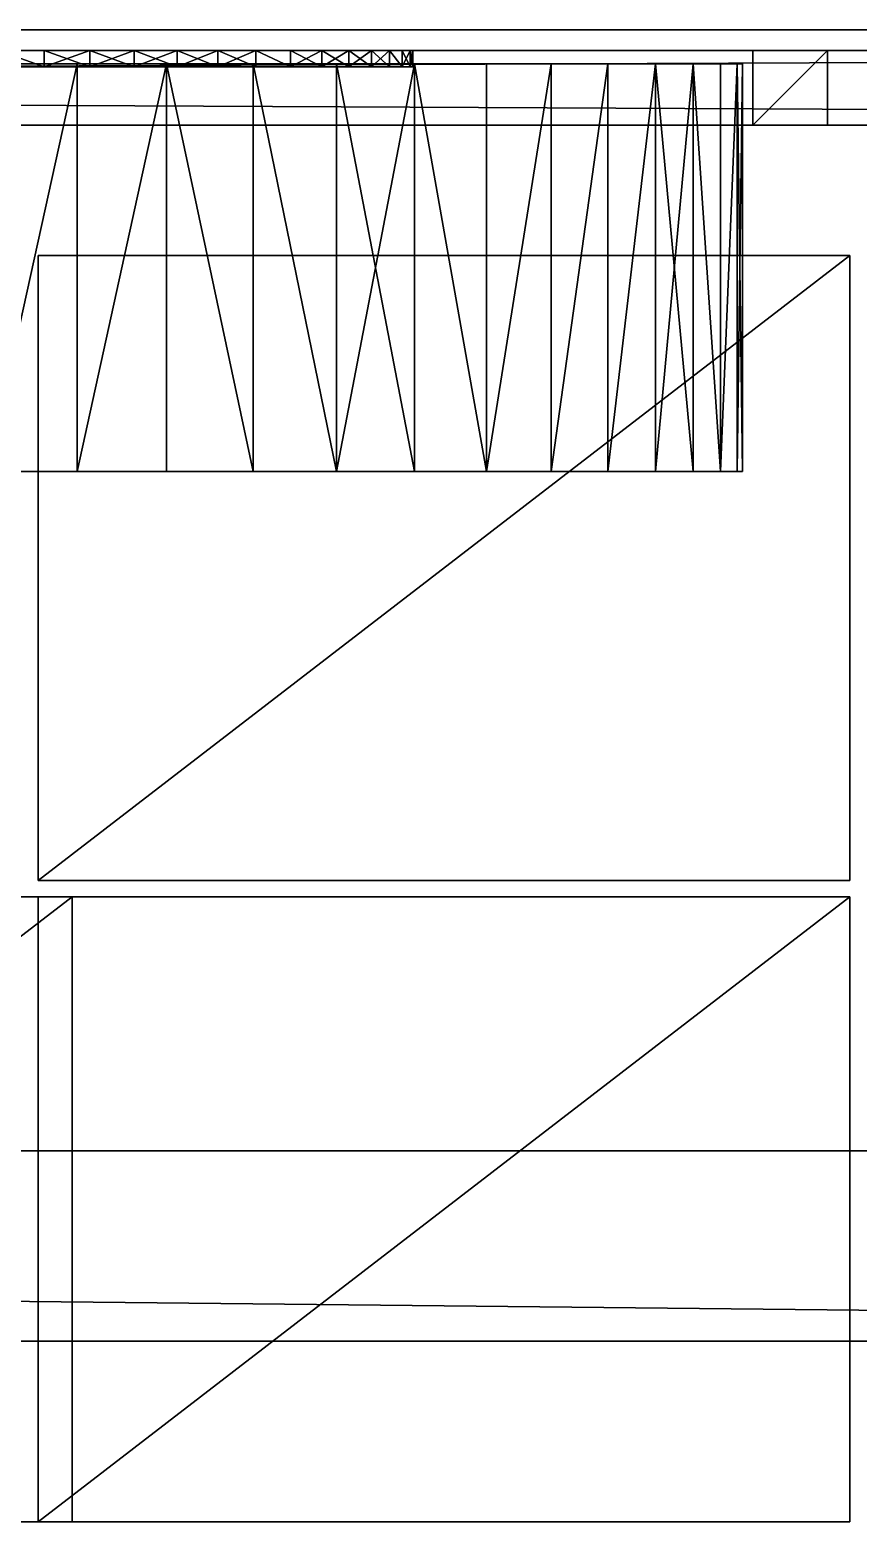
# Model space of a CAD drawing. Header units: millimetres. Extents: x -3100 to 14040, y -1280 to 1295.
# Drawn here: x 11115 to 11725, y 191 to 1295 of the extents above; entities that cross this region are included whole.
import ezdxf

# ---------------------------------------------------------------- set-up
doc = ezdxf.new("R2010")
doc.units = ezdxf.units.MM

msp = doc.modelspace()

# ---------------------------------------------------------------- linework, layer by layer
at = {"layer": 'CAD_75LAB'}
for points in [[(14040, 1295, 1250), (-40, 1295, 1250), (-40, 1295, 1320)], [(14040, 1295, 1320), (14040, 1295, 1250), (-40, 1295, 1320)], [(14040, 1225, 1250), (-40, 1225, 1250), (-40, 1295, 1250)], [(14040, 1295, 1250), (14040, 1225, 1250), (-40, 1295, 1250)], [(14040, 1225, 1320), (-40, 1295, 1320), (-40, 1225, 1320)], [(14040, 1295, 1320), (-40, 1295, 1320), (14040, 1225, 1320)], [(14040, 1280, 1160), (-40, 1280, 1160), (-40, 1280, 1250)], [(14040, 1280, 1250), (14040, 1280, 1160), (-40, 1280, 1250)], [(14040, -1280, 1160), (-40, -1280, 1160), (-40, 1280, 1160)], [(14040, 1280, 1160), (14040, -1280, 1160), (-40, 1280, 1160)], [(14040, -1280, 1250), (-40, 1280, 1250), (-40, -1280, 1250)], [(14040, 1280, 1250), (-40, 1280, 1250), (14040, -1280, 1250)], [(14040, 1280, 3995), (14040, 1280, 3940), (-40, 1280, 3940)], [(14040, 1280, 3995), (-40, 1280, 3940), (-40, 1280, 3995)], [(14040, 1280, 3940), (-40, 1225, 3940), (-40, 1280, 3940)], [(14040, 1280, 3940), (14040, 1225, 3940), (-40, 1225, 3940)], [(14040, 1280, 3995), (-40, 1280, 3995), (-40, 1225, 3995)], [(14040, 1280, 3995), (-40, 1225, 3995), (14040, 1225, 3995)], [(11149.83, 1270, 1077.7), (10569.19, 1270, 639.22), (10774.58, 1270, 970.93)], [(11149.83, 1270, 1077.7), (10724.09, 1270, 152.33), (10569.19, 1270, 639.22)], [(11149.83, 1270, 2.3), (10889.52, 1270, 42.71), (10724.09, 1270, 152.33)], [(11635.91, 1270, 606.36), (10724.09, 1270, 152.33), (11149.83, 1270, 1077.7)], [(11635.91, 1270, 606.36), (11149.83, 1270, 2.3), (10724.09, 1270, 152.33)], [(11149.83, 1270, 1077.7), (10774.58, 1270, 970.93), (10830, 1270, 1007.65)], [(11149.83, 1270, 1077.7), (10830, 1270, 1007.65), (10952.22, 1270, 1059.39)], [(11149.83, 1270, 2.3), (10952.22, 1270, 20.61), (10889.52, 1270, 42.71)], [(11149.83, 1270, 2.3), (11017.17, 1270, 6.39), (10952.22, 1270, 20.61)], [(11149.83, 1270, 1077.7), (10952.22, 1270, 1059.39), (11083.37, 1270, 1079.74)], [(11158.98, 1280, 248.92), (11091.52, 1280, 243.12), (10992.25, 1280, 263.24)], [(11223.38, 1280, 269.84), (11158.98, 1280, 248.92), (10992.25, 1280, 263.24)], [(11281.36, 1280, 304.81), (11223.38, 1280, 269.84), (10992.25, 1280, 263.24)], [(11223.38, 1280, 810.16), (10992.25, 1280, 263.24), (11024.5, 1280, 827.24)], [(11223.38, 1280, 810.16), (11281.36, 1280, 304.81), (10992.25, 1280, 263.24)], [(11149.83, 1270, 2.3), (11083.37, 1270, 0.26), (11017.17, 1270, 6.39)], [(11125.42, 1280, 835.91), (11024.5, 1280, 827.24), (11057.73, 1280, 833.98)], [(11158.98, 1280, 831.08), (11024.5, 1280, 827.24), (11125.42, 1280, 835.91)], [(11223.38, 1280, 810.16), (11024.5, 1280, 827.24), (11158.98, 1280, 831.08)], [(11125.42, 1280, 835.91), (11057.73, 1280, 833.98), (11091.52, 1280, 836.88)], [(11083.37, 970, 1079.74), (11149.83, 970, 1077.7), (11149.83, 1270, 1077.7)], [(11083.37, 970, 1079.74), (11149.83, 1270, 1077.7), (11083.37, 1270, 1079.74)], [(11083.37, 970, 0.26), (11083.37, 1270, 0.26), (11149.83, 1270, 2.3)], [(11149.83, 970, 2.3), (11083.37, 970, 0.26), (11149.83, 1270, 2.3)], [(11125.42, 1268, 835.91), (11125.42, 1280, 835.91), (11091.52, 1280, 836.88)], [(11091.52, 1268, 836.88), (11125.42, 1268, 835.91), (11091.52, 1280, 836.88)], [(11125.42, 1268, 244.09), (11091.52, 1268, 243.12), (11091.52, 1280, 243.12)], [(11125.42, 1268, 244.09), (11091.52, 1280, 243.12), (11125.42, 1280, 244.09)], [(11158.98, 1280, 248.92), (11125.42, 1280, 244.09), (11091.52, 1280, 243.12)], [(11125.42, 1268, 835.91), (11158.98, 1280, 831.08), (11125.42, 1280, 835.91)], [(11125.42, 1268, 835.91), (11158.98, 1268, 831.08), (11158.98, 1280, 831.08)], [(11158.98, 1268, 248.92), (11125.42, 1268, 244.09), (11125.42, 1280, 244.09)], [(11158.98, 1268, 248.92), (11125.42, 1280, 244.09), (11158.98, 1280, 248.92)], [(11149.83, 970, 1077.7), (11215.52, 970, 1067.5), (11215.52, 1270, 1067.5)], [(11149.83, 970, 1077.7), (11215.52, 1270, 1067.5), (11149.83, 1270, 1077.7)], [(11149.83, 970, 2.3), (11149.83, 1270, 2.3), (11215.52, 1270, 12.5)], [(11215.52, 970, 12.5), (11149.83, 970, 2.3), (11215.52, 1270, 12.5)], [(11398.28, 1270, 89.85), (11215.52, 1270, 12.5), (11149.83, 1270, 2.3)], [(11635.91, 1270, 606.36), (11398.28, 1270, 89.85), (11149.83, 1270, 2.3)], [(11340.7, 1270, 1023.39), (11149.83, 1270, 1077.7), (11215.52, 1270, 1067.5)], [(11398.28, 1270, 990.15), (11149.83, 1270, 1077.7), (11340.7, 1270, 1023.39)], [(11499.06, 1270, 903.8), (11149.83, 1270, 1077.7), (11398.28, 1270, 990.15)], [(11499.06, 1270, 903.8), (11635.91, 1270, 606.36), (11149.83, 1270, 1077.7)], [(11158.98, 1268, 831.08), (11191.78, 1268, 822.46), (11191.78, 1280, 822.46)], [(11158.98, 1268, 831.08), (11191.78, 1280, 822.46), (11158.98, 1280, 831.08)], [(11191.78, 1268, 257.54), (11158.98, 1268, 248.92), (11158.98, 1280, 248.92)], [(11191.78, 1268, 257.54), (11158.98, 1280, 248.92), (11191.78, 1280, 257.54)], [(11223.38, 1280, 269.84), (11191.78, 1280, 257.54), (11158.98, 1280, 248.92)], [(11223.38, 1280, 810.16), (11158.98, 1280, 831.08), (11191.78, 1280, 822.46)], [(11191.78, 1268, 822.46), (11223.38, 1268, 810.16), (11223.38, 1280, 810.16)], [(11191.78, 1268, 822.46), (11223.38, 1280, 810.16), (11191.78, 1280, 822.46)], [(11223.38, 1268, 269.84), (11191.78, 1280, 257.54), (11223.38, 1280, 269.84)], [(11223.38, 1268, 269.84), (11191.78, 1268, 257.54), (11191.78, 1280, 257.54)], [(11279.47, 970, 1049.3), (11279.47, 1270, 1049.3), (11215.52, 1270, 1067.5)], [(11215.52, 970, 1067.5), (11279.47, 970, 1049.3), (11215.52, 1270, 1067.5)], [(11279.47, 970, 30.7), (11215.52, 970, 12.5), (11215.52, 1270, 12.5)], [(11279.47, 970, 30.7), (11215.52, 1270, 12.5), (11279.47, 1270, 30.7)], [(11398.28, 1270, 89.85), (11279.47, 1270, 30.7), (11215.52, 1270, 12.5)], [(11340.7, 1270, 1023.39), (11215.52, 1270, 1067.5), (11279.47, 1270, 1049.3)], [(11223.38, 1268, 810.16), (11253.37, 1268, 794.34), (11253.37, 1280, 794.34)], [(11223.38, 1268, 810.16), (11253.37, 1280, 794.34), (11223.38, 1280, 810.16)], [(11253.37, 1268, 285.66), (11223.38, 1280, 269.84), (11253.37, 1280, 285.66)], [(11253.37, 1268, 285.66), (11223.38, 1268, 269.84), (11223.38, 1280, 269.84)], [(11281.36, 1280, 304.81), (11253.37, 1280, 285.66), (11223.38, 1280, 269.84)], [(11223.38, 1280, 810.16), (11389.28, 1280, 607.27), (11281.36, 1280, 304.81)], [(11253.37, 1280, 794.34), (11389.28, 1280, 607.27), (11223.38, 1280, 810.16)], [(11253.37, 1268, 794.34), (11281.36, 1268, 775.19), (11281.36, 1280, 775.19)], [(11253.37, 1268, 794.34), (11281.36, 1280, 775.19), (11253.37, 1280, 794.34)], [(11281.36, 1268, 304.81), (11253.37, 1268, 285.66), (11253.37, 1280, 285.66)], [(11281.36, 1268, 304.81), (11253.37, 1280, 285.66), (11281.36, 1280, 304.81)], [(11349.85, 1280, 700.57), (11389.28, 1280, 607.27), (11253.37, 1280, 794.34)], [(11306.99, 1280, 752.99), (11253.37, 1280, 794.34), (11281.36, 1280, 775.19)], [(11306.99, 1280, 752.99), (11349.85, 1280, 700.57), (11253.37, 1280, 794.34)], [(11340.7, 970, 1023.39), (11340.7, 1270, 1023.39), (11279.47, 1270, 1049.3)], [(11279.47, 970, 1049.3), (11340.7, 970, 1023.39), (11279.47, 1270, 1049.3)], [(11340.7, 970, 56.61), (11279.47, 970, 30.7), (11279.47, 1270, 30.7)], [(11340.7, 970, 56.61), (11279.47, 1270, 30.7), (11340.7, 1270, 56.61)], [(11398.28, 1270, 89.85), (11340.7, 1270, 56.61), (11279.47, 1270, 30.7)], [(11306.99, 1268, 752.99), (11306.99, 1280, 752.99), (11281.36, 1280, 775.19)], [(11281.36, 1268, 775.19), (11306.99, 1268, 752.99), (11281.36, 1280, 775.19)], [(11306.99, 1268, 327.01), (11281.36, 1268, 304.81), (11281.36, 1280, 304.81)], [(11306.99, 1268, 327.01), (11281.36, 1280, 304.81), (11306.99, 1280, 327.01)], [(11389.28, 1280, 472.73), (11306.99, 1280, 327.01), (11281.36, 1280, 304.81)], [(11389.28, 1280, 607.27), (11389.28, 1280, 472.73), (11281.36, 1280, 304.81)], [(11329.92, 1268, 728), (11329.92, 1280, 728), (11306.99, 1280, 752.99)], [(11306.99, 1268, 752.99), (11329.92, 1268, 728), (11306.99, 1280, 752.99)], [(11306.99, 1268, 327.01), (11306.99, 1280, 327.01), (11329.92, 1280, 352)], [(11329.92, 1268, 352), (11306.99, 1268, 327.01), (11329.92, 1280, 352)], [(11349.85, 1280, 379.43), (11329.92, 1280, 352), (11306.99, 1280, 327.01)], [(11366.53, 1280, 408.96), (11349.85, 1280, 379.43), (11306.99, 1280, 327.01)], [(11379.73, 1280, 440.19), (11366.53, 1280, 408.96), (11306.99, 1280, 327.01)], [(11389.28, 1280, 472.73), (11379.73, 1280, 440.19), (11306.99, 1280, 327.01)], [(11306.99, 1280, 752.99), (11329.92, 1280, 728), (11349.85, 1280, 700.57)], [(11329.92, 1268, 728), (11349.85, 1268, 700.57), (11349.85, 1280, 700.57)], [(11329.92, 1268, 728), (11349.85, 1280, 700.57), (11329.92, 1280, 728)], [(11349.85, 1268, 379.43), (11329.92, 1280, 352), (11349.85, 1280, 379.43)], [(11349.85, 1268, 379.43), (11329.92, 1268, 352), (11329.92, 1280, 352)], [(11340.7, 970, 1023.39), (11398.28, 970, 990.15), (11398.28, 1270, 990.15)], [(11340.7, 970, 1023.39), (11398.28, 1270, 990.15), (11340.7, 1270, 1023.39)], [(11398.28, 970, 89.85), (11340.7, 970, 56.61), (11340.7, 1270, 56.61)], [(11398.28, 970, 89.85), (11340.7, 1270, 56.61), (11398.28, 1270, 89.85)], [(11349.85, 1268, 700.57), (11366.53, 1268, 671.04), (11366.53, 1280, 671.04)], [(11349.85, 1268, 700.57), (11366.53, 1280, 671.04), (11349.85, 1280, 700.57)], [(11366.53, 1268, 408.96), (11349.85, 1280, 379.43), (11366.53, 1280, 408.96)], [(11366.53, 1268, 408.96), (11349.85, 1268, 379.43), (11349.85, 1280, 379.43)], [(11349.85, 1280, 700.57), (11366.53, 1280, 671.04), (11389.28, 1280, 607.27)], [(11379.73, 1268, 639.81), (11379.73, 1280, 639.81), (11366.53, 1280, 671.04)], [(11366.53, 1268, 671.04), (11379.73, 1268, 639.81), (11366.53, 1280, 671.04)], [(11366.53, 1268, 408.96), (11366.53, 1280, 408.96), (11379.73, 1280, 440.19)], [(11379.73, 1268, 440.19), (11366.53, 1268, 408.96), (11379.73, 1280, 440.19)], [(11366.53, 1280, 671.04), (11379.73, 1280, 639.81), (11389.28, 1280, 607.27)], [(11389.28, 1268, 607.27), (11389.28, 1280, 607.27), (11379.73, 1280, 639.81)], [(11379.73, 1268, 639.81), (11389.28, 1268, 607.27), (11379.73, 1280, 639.81)], [(11389.28, 1268, 472.73), (11379.73, 1280, 440.19), (11389.28, 1280, 472.73)], [(11389.28, 1268, 472.73), (11379.73, 1268, 440.19), (11379.73, 1280, 440.19)], [(11389.28, 1268, 607.27), (11395.06, 1268, 573.86), (11395.06, 1280, 573.86)], [(11389.28, 1268, 607.27), (11395.06, 1280, 573.86), (11389.28, 1280, 607.27)], [(11395.06, 1268, 506.14), (11389.28, 1280, 472.73), (11395.06, 1280, 506.14)], [(11395.06, 1268, 506.14), (11389.28, 1268, 472.73), (11389.28, 1280, 472.73)], [(11397, 1280, 540), (11395.06, 1280, 506.14), (11389.28, 1280, 472.73)], [(11395.06, 1280, 573.86), (11397, 1280, 540), (11389.28, 1280, 472.73)], [(11389.28, 1280, 607.27), (11395.06, 1280, 573.86), (11389.28, 1280, 472.73)], [(11395.06, 1268, 573.86), (11397, 1268, 540), (11397, 1280, 540)], [(11395.06, 1268, 573.86), (11397, 1280, 540), (11395.06, 1280, 573.86)], [(11397, 1268, 540), (11395.06, 1280, 506.14), (11397, 1280, 540)], [(11397, 1268, 540), (11395.06, 1268, 506.14), (11395.06, 1280, 506.14)], [(11451.33, 970, 950.08), (11451.33, 1270, 950.08), (11398.28, 1270, 990.15)], [(11398.28, 970, 990.15), (11451.33, 970, 950.08), (11398.28, 1270, 990.15)], [(11451.33, 970, 129.92), (11398.28, 970, 89.85), (11398.28, 1270, 89.85)], [(11451.33, 970, 129.92), (11398.28, 1270, 89.85), (11451.33, 1270, 129.92)], [(11635.91, 1270, 606.36), (11451.33, 1270, 129.92), (11398.28, 1270, 89.85)], [(11499.06, 1270, 903.8), (11398.28, 1270, 990.15), (11451.33, 1270, 950.08)], [(11451.33, 970, 950.08), (11499.06, 970, 903.8), (11499.06, 1270, 903.8)], [(11451.33, 970, 950.08), (11499.06, 1270, 903.8), (11451.33, 1270, 950.08)], [(11451.33, 970, 129.92), (11451.33, 1270, 129.92), (11499.06, 1270, 176.2)], [(11499.06, 970, 176.2), (11451.33, 970, 129.92), (11499.06, 1270, 176.2)], [(11540.75, 1270, 228), (11499.06, 1270, 176.2), (11451.33, 1270, 129.92)], [(11635.91, 1270, 606.36), (11540.75, 1270, 228), (11451.33, 1270, 129.92)], [(11499.06, 970, 903.8), (11540.75, 970, 852), (11540.75, 1270, 852)], [(11499.06, 970, 903.8), (11540.75, 1270, 852), (11499.06, 1270, 903.8)], [(11499.06, 970, 176.2), (11499.06, 1270, 176.2), (11540.75, 1270, 228)], [(11540.75, 970, 228), (11499.06, 970, 176.2), (11540.75, 1270, 228)], [(11499.06, 1270, 903.8), (11603.54, 1270, 735.07), (11635.91, 1270, 606.36)], [(11499.06, 1270, 903.8), (11540.75, 1270, 852), (11603.54, 1270, 735.07)], [(11540.75, 970, 852), (11575.75, 970, 795.47), (11575.75, 1270, 795.47)], [(11540.75, 970, 852), (11575.75, 1270, 795.47), (11540.75, 1270, 852)], [(11540.75, 970, 228), (11540.75, 1270, 228), (11575.75, 1270, 284.53)], [(11575.75, 970, 284.53), (11540.75, 970, 228), (11575.75, 1270, 284.53)], [(11635.91, 1270, 606.36), (11575.75, 1270, 284.53), (11540.75, 1270, 228)], [(11540.75, 1270, 852), (11575.75, 1270, 795.47), (11603.54, 1270, 735.07)], [(11575.75, 970, 795.47), (11603.54, 970, 735.07), (11603.54, 1270, 735.07)], [(11575.75, 970, 795.47), (11603.54, 1270, 735.07), (11575.75, 1270, 795.47)], [(11603.54, 970, 344.93), (11575.75, 970, 284.53), (11575.75, 1270, 284.53)], [(11603.54, 970, 344.93), (11575.75, 1270, 284.53), (11603.54, 1270, 344.93)], [(11623.69, 1270, 408.29), (11603.54, 1270, 344.93), (11575.75, 1270, 284.53)], [(11640, 1270, 540), (11623.69, 1270, 408.29), (11575.75, 1270, 284.53)], [(11635.91, 1270, 606.36), (11640, 1270, 540), (11575.75, 1270, 284.53)], [(11623.69, 970, 671.71), (11623.69, 1270, 671.71), (11603.54, 1270, 735.07)], [(11603.54, 970, 735.07), (11623.69, 970, 671.71), (11603.54, 1270, 735.07)], [(11623.69, 970, 408.29), (11603.54, 1270, 344.93), (11623.69, 1270, 408.29)], [(11623.69, 970, 408.29), (11603.54, 970, 344.93), (11603.54, 1270, 344.93)], [(11603.54, 1270, 735.07), (11623.69, 1270, 671.71), (11635.91, 1270, 606.36)], [(11623.69, 970, 671.71), (11635.91, 970, 606.36), (11635.91, 1270, 606.36)], [(11623.69, 970, 671.71), (11635.91, 1270, 606.36), (11623.69, 1270, 671.71)], [(11623.69, 970, 408.29), (11623.69, 1270, 408.29), (11635.91, 1270, 473.64)], [(11635.91, 970, 473.64), (11623.69, 970, 408.29), (11635.91, 1270, 473.64)], [(11640, 1270, 540), (11635.91, 1270, 473.64), (11623.69, 1270, 408.29)], [(11640, 970, 540), (11640, 1270, 540), (11635.91, 1270, 606.36)], [(11635.91, 970, 606.36), (11640, 970, 540), (11635.91, 1270, 606.36)], [(11635.91, 970, 473.64), (11635.91, 1270, 473.64), (11640, 1270, 540)], [(11640, 970, 540), (11635.91, 970, 473.64), (11640, 1270, 540)], [(11647.5, 1280, 3940), (11647.5, 1280, 1250), (11647.5, 1225, 1250)], [(11647.5, 1225, 3940), (11647.5, 1280, 3940), (11647.5, 1225, 1250)], [(11647.5, 1280, 3940), (11702.5, 1280, 1250), (11647.5, 1280, 1250)], [(11702.5, 1280, 3940), (11702.5, 1280, 1250), (11647.5, 1280, 3940)], [(11702.5, 1280, 1250), (11647.5, 1225, 1250), (11647.5, 1280, 1250)], [(11702.5, 1280, 1250), (11702.5, 1225, 1250), (11647.5, 1225, 1250)], [(11702.5, 1280, 3940), (11647.5, 1280, 3940), (11647.5, 1225, 3940)], [(11702.5, 1280, 3940), (11647.5, 1225, 3940), (11702.5, 1225, 3940)], [(11702.5, 1280, 3940), (11702.5, 1225, 1250), (11702.5, 1280, 1250)], [(11702.5, 1225, 3940), (11702.5, 1225, 1250), (11702.5, 1280, 3940)], [(11158.98, 1268, 248.92), (10992.25, 1268, 263.24), (11091.52, 1268, 243.12)], [(11223.38, 1268, 269.84), (10992.25, 1268, 263.24), (11158.98, 1268, 248.92)], [(11281.36, 1268, 304.81), (10992.25, 1268, 263.24), (11223.38, 1268, 269.84)], [(11223.38, 1268, 810.16), (11024.5, 1268, 827.24), (10992.25, 1268, 263.24)], [(11223.38, 1268, 810.16), (10992.25, 1268, 263.24), (11281.36, 1268, 304.81)], [(11125.42, 1268, 835.91), (11057.73, 1268, 833.98), (11024.5, 1268, 827.24)], [(11158.98, 1268, 831.08), (11125.42, 1268, 835.91), (11024.5, 1268, 827.24)], [(11223.38, 1268, 810.16), (11158.98, 1268, 831.08), (11024.5, 1268, 827.24)], [(11125.42, 1268, 835.91), (11091.52, 1268, 836.88), (11057.73, 1268, 833.98)], [(11158.98, 1268, 248.92), (11091.52, 1268, 243.12), (11125.42, 1268, 244.09)], [(11223.38, 1268, 269.84), (11158.98, 1268, 248.92), (11191.78, 1268, 257.54)], [(11223.38, 1268, 810.16), (11191.78, 1268, 822.46), (11158.98, 1268, 831.08)], [(11281.36, 1268, 304.81), (11223.38, 1268, 269.84), (11253.37, 1268, 285.66)], [(11223.38, 1268, 810.16), (11281.36, 1268, 304.81), (11389.28, 1268, 607.27)], [(11253.37, 1268, 794.34), (11223.38, 1268, 810.16), (11389.28, 1268, 607.27)], [(11349.85, 1268, 700.57), (11253.37, 1268, 794.34), (11389.28, 1268, 607.27)], [(11306.99, 1268, 752.99), (11281.36, 1268, 775.19), (11253.37, 1268, 794.34)], [(11306.99, 1268, 752.99), (11253.37, 1268, 794.34), (11349.85, 1268, 700.57)], [(11389.28, 1268, 472.73), (11281.36, 1268, 304.81), (11306.99, 1268, 327.01)], [(11389.28, 1268, 607.27), (11281.36, 1268, 304.81), (11389.28, 1268, 472.73)], [(11349.85, 1268, 379.43), (11306.99, 1268, 327.01), (11329.92, 1268, 352)], [(11366.53, 1268, 408.96), (11306.99, 1268, 327.01), (11349.85, 1268, 379.43)], [(11379.73, 1268, 440.19), (11306.99, 1268, 327.01), (11366.53, 1268, 408.96)], [(11389.28, 1268, 472.73), (11306.99, 1268, 327.01), (11379.73, 1268, 440.19)], [(11306.99, 1268, 752.99), (11349.85, 1268, 700.57), (11329.92, 1268, 728)], [(11349.85, 1268, 700.57), (11389.28, 1268, 607.27), (11366.53, 1268, 671.04)], [(11366.53, 1268, 671.04), (11389.28, 1268, 607.27), (11379.73, 1268, 639.81)], [(11397, 1268, 540), (11389.28, 1268, 472.73), (11395.06, 1268, 506.14)], [(11395.06, 1268, 573.86), (11389.28, 1268, 472.73), (11397, 1268, 540)], [(11389.28, 1268, 607.27), (11389.28, 1268, 472.73), (11395.06, 1268, 573.86)], [(14040, 1225, 3995), (-40, 1225, 3940), (14040, 1225, 3940)], [(14040, 1225, 3995), (-40, 1225, 3995), (-40, 1225, 3940)], [(14040, 1225, 1250), (-40, 1225, 1320), (-40, 1225, 1250)], [(14040, 1225, 1320), (-40, 1225, 1320), (14040, 1225, 1250)], [(11647.5, 1225, 3940), (11647.5, 1225, 1250), (11702.5, 1225, 1250)], [(11702.5, 1225, 3940), (11647.5, 1225, 3940), (11702.5, 1225, 1250)], [(11121, 669, 1253), (11121, 1129, 1391), (11121, 1129, 1253)], [(11121, 669, 1391), (11121, 1129, 1391), (11121, 669, 1253)], [(11719, 1129, 1391), (11719, 1129, 1253), (11121, 1129, 1253)], [(11719, 1129, 1391), (11121, 1129, 1253), (11121, 1129, 1391)], [(11719, 1129, 1253), (11121, 669, 1253), (11121, 1129, 1253)], [(11719, 1129, 1253), (11719, 669, 1253), (11121, 669, 1253)], [(11719, 1129, 1391), (11121, 1129, 1391), (11121, 669, 1391)], [(11719, 1129, 1391), (11121, 669, 1391), (11719, 669, 1391)], [(11121, 669, 1397), (11121, 1129, 1535), (11121, 1129, 1397)], [(11121, 669, 1535), (11121, 1129, 1535), (11121, 669, 1397)], [(11719, 1129, 1535), (11719, 1129, 1397), (11121, 1129, 1397)], [(11719, 1129, 1535), (11121, 1129, 1397), (11121, 1129, 1535)], [(11719, 1129, 1397), (11121, 669, 1397), (11121, 1129, 1397)], [(11719, 1129, 1397), (11719, 669, 1397), (11121, 669, 1397)], [(11719, 1129, 1535), (11121, 1129, 1535), (11121, 669, 1535)], [(11719, 1129, 1535), (11121, 669, 1535), (11719, 669, 1535)], [(11121, 669, 1541), (11121, 1129, 1679), (11121, 1129, 1541)], [(11121, 669, 1679), (11121, 1129, 1679), (11121, 669, 1541)], [(11719, 1129, 1679), (11719, 1129, 1541), (11121, 1129, 1541)], [(11719, 1129, 1679), (11121, 1129, 1541), (11121, 1129, 1679)], [(11719, 1129, 1541), (11121, 669, 1541), (11121, 1129, 1541)], [(11719, 1129, 1541), (11719, 669, 1541), (11121, 669, 1541)], [(11719, 1129, 1679), (11121, 1129, 1679), (11121, 669, 1679)], [(11719, 1129, 1679), (11121, 669, 1679), (11719, 669, 1679)], [(11121, 669, 1685), (11121, 1129, 1823), (11121, 1129, 1685)], [(11121, 669, 1823), (11121, 1129, 1823), (11121, 669, 1685)], [(11719, 1129, 1823), (11719, 1129, 1685), (11121, 1129, 1685)], [(11719, 1129, 1823), (11121, 1129, 1685), (11121, 1129, 1823)], [(11719, 1129, 1685), (11121, 669, 1685), (11121, 1129, 1685)], [(11719, 1129, 1685), (11719, 669, 1685), (11121, 669, 1685)], [(11719, 1129, 1823), (11121, 1129, 1823), (11121, 669, 1823)], [(11719, 1129, 1823), (11121, 669, 1823), (11719, 669, 1823)], [(11121, 669, 1829), (11121, 1129, 1967), (11121, 1129, 1829)], [(11121, 669, 1967), (11121, 1129, 1967), (11121, 669, 1829)], [(11719, 1129, 1967), (11719, 1129, 1829), (11121, 1129, 1829)], [(11719, 1129, 1967), (11121, 1129, 1829), (11121, 1129, 1967)], [(11719, 1129, 1829), (11121, 669, 1829), (11121, 1129, 1829)], [(11719, 1129, 1829), (11719, 669, 1829), (11121, 669, 1829)], [(11719, 1129, 1967), (11121, 1129, 1967), (11121, 669, 1967)], [(11719, 1129, 1967), (11121, 669, 1967), (11719, 669, 1967)], [(11121, 669, 1973), (11121, 1129, 2111), (11121, 1129, 1973)], [(11121, 669, 2111), (11121, 1129, 2111), (11121, 669, 1973)], [(11719, 1129, 2111), (11719, 1129, 1973), (11121, 1129, 1973)], [(11719, 1129, 2111), (11121, 1129, 1973), (11121, 1129, 2111)], [(11719, 1129, 1973), (11121, 669, 1973), (11121, 1129, 1973)], [(11719, 1129, 1973), (11719, 669, 1973), (11121, 669, 1973)], [(11719, 1129, 2111), (11121, 1129, 2111), (11121, 669, 2111)], [(11719, 1129, 2111), (11121, 669, 2111), (11719, 669, 2111)], [(11121, 669, 2117), (11121, 1129, 2255), (11121, 1129, 2117)], [(11121, 669, 2255), (11121, 1129, 2255), (11121, 669, 2117)], [(11719, 1129, 2255), (11719, 1129, 2117), (11121, 1129, 2117)], [(11719, 1129, 2255), (11121, 1129, 2117), (11121, 1129, 2255)], [(11719, 1129, 2117), (11121, 669, 2117), (11121, 1129, 2117)], [(11719, 1129, 2117), (11719, 669, 2117), (11121, 669, 2117)], [(11719, 1129, 2255), (11121, 1129, 2255), (11121, 669, 2255)], [(11719, 1129, 2255), (11121, 669, 2255), (11719, 669, 2255)], [(11121, 669, 2261), (11121, 1129, 2399), (11121, 1129, 2261)], [(11121, 669, 2399), (11121, 1129, 2399), (11121, 669, 2261)], [(11719, 1129, 2399), (11719, 1129, 2261), (11121, 1129, 2261)], [(11719, 1129, 2399), (11121, 1129, 2261), (11121, 1129, 2399)], [(11719, 1129, 2261), (11121, 669, 2261), (11121, 1129, 2261)], [(11719, 1129, 2261), (11719, 669, 2261), (11121, 669, 2261)], [(11719, 1129, 2399), (11121, 1129, 2399), (11121, 669, 2399)], [(11719, 1129, 2399), (11121, 669, 2399), (11719, 669, 2399)], [(11121, 669, 2405), (11121, 1129, 2543), (11121, 1129, 2405)], [(11121, 669, 2543), (11121, 1129, 2543), (11121, 669, 2405)], [(11719, 1129, 2543), (11719, 1129, 2405), (11121, 1129, 2405)], [(11719, 1129, 2543), (11121, 1129, 2405), (11121, 1129, 2543)], [(11719, 1129, 2405), (11121, 669, 2405), (11121, 1129, 2405)], [(11719, 1129, 2405), (11719, 669, 2405), (11121, 669, 2405)], [(11719, 1129, 2543), (11121, 1129, 2543), (11121, 669, 2543)], [(11719, 1129, 2543), (11121, 669, 2543), (11719, 669, 2543)], [(11121, 669, 2549), (11121, 1129, 2687), (11121, 1129, 2549)], [(11121, 669, 2687), (11121, 1129, 2687), (11121, 669, 2549)], [(11719, 1129, 2687), (11719, 1129, 2549), (11121, 1129, 2549)], [(11719, 1129, 2687), (11121, 1129, 2549), (11121, 1129, 2687)], [(11719, 1129, 2549), (11121, 669, 2549), (11121, 1129, 2549)], [(11719, 1129, 2549), (11719, 669, 2549), (11121, 669, 2549)], [(11719, 1129, 2687), (11121, 1129, 2687), (11121, 669, 2687)], [(11719, 1129, 2687), (11121, 669, 2687), (11719, 669, 2687)], [(11121, 669, 2693), (11121, 1129, 2831), (11121, 1129, 2693)], [(11121, 669, 2831), (11121, 1129, 2831), (11121, 669, 2693)], [(11719, 1129, 2831), (11719, 1129, 2693), (11121, 1129, 2693)], [(11719, 1129, 2831), (11121, 1129, 2693), (11121, 1129, 2831)], [(11719, 1129, 2693), (11121, 669, 2693), (11121, 1129, 2693)], [(11719, 1129, 2693), (11719, 669, 2693), (11121, 669, 2693)], [(11719, 1129, 2831), (11121, 1129, 2831), (11121, 669, 2831)], [(11719, 1129, 2831), (11121, 669, 2831), (11719, 669, 2831)], [(11121, 669, 2837), (11121, 1129, 2975), (11121, 1129, 2837)], [(11121, 669, 2975), (11121, 1129, 2975), (11121, 669, 2837)], [(11719, 1129, 2975), (11719, 1129, 2837), (11121, 1129, 2837)], [(11719, 1129, 2975), (11121, 1129, 2837), (11121, 1129, 2975)], [(11719, 1129, 2837), (11121, 669, 2837), (11121, 1129, 2837)], [(11719, 1129, 2837), (11719, 669, 2837), (11121, 669, 2837)], [(11719, 1129, 2975), (11121, 1129, 2975), (11121, 669, 2975)], [(11719, 1129, 2975), (11121, 669, 2975), (11719, 669, 2975)], [(11121, 669, 2981), (11121, 1129, 3119), (11121, 1129, 2981)], [(11121, 669, 3119), (11121, 1129, 3119), (11121, 669, 2981)], [(11719, 1129, 3119), (11719, 1129, 2981), (11121, 1129, 2981)], [(11719, 1129, 3119), (11121, 1129, 2981), (11121, 1129, 3119)], [(11719, 1129, 2981), (11121, 669, 2981), (11121, 1129, 2981)], [(11719, 1129, 2981), (11719, 669, 2981), (11121, 669, 2981)], [(11719, 1129, 3119), (11121, 1129, 3119), (11121, 669, 3119)], [(11719, 1129, 3119), (11121, 669, 3119), (11719, 669, 3119)], [(11121, 669, 3125), (11121, 1129, 3263), (11121, 1129, 3125)], [(11121, 669, 3263), (11121, 1129, 3263), (11121, 669, 3125)], [(11719, 1129, 3263), (11719, 1129, 3125), (11121, 1129, 3125)], [(11719, 1129, 3263), (11121, 1129, 3125), (11121, 1129, 3263)], [(11719, 1129, 3125), (11121, 669, 3125), (11121, 1129, 3125)], [(11719, 1129, 3125), (11719, 669, 3125), (11121, 669, 3125)], [(11719, 1129, 3263), (11121, 1129, 3263), (11121, 669, 3263)], [(11719, 1129, 3263), (11121, 669, 3263), (11719, 669, 3263)], [(11121, 669, 3269), (11121, 1129, 3407), (11121, 1129, 3269)], [(11121, 669, 3407), (11121, 1129, 3407), (11121, 669, 3269)], [(11719, 1129, 3407), (11719, 1129, 3269), (11121, 1129, 3269)], [(11719, 1129, 3407), (11121, 1129, 3269), (11121, 1129, 3407)], [(11719, 1129, 3269), (11121, 669, 3269), (11121, 1129, 3269)], [(11719, 1129, 3269), (11719, 669, 3269), (11121, 669, 3269)], [(11719, 1129, 3407), (11121, 1129, 3407), (11121, 669, 3407)], [(11719, 1129, 3407), (11121, 669, 3407), (11719, 669, 3407)], [(11121, 669, 3413), (11121, 1129, 3551), (11121, 1129, 3413)], [(11121, 669, 3551), (11121, 1129, 3551), (11121, 669, 3413)], [(11719, 1129, 3551), (11719, 1129, 3413), (11121, 1129, 3413)], [(11719, 1129, 3551), (11121, 1129, 3413), (11121, 1129, 3551)], [(11719, 1129, 3413), (11121, 669, 3413), (11121, 1129, 3413)], [(11719, 1129, 3413), (11719, 669, 3413), (11121, 669, 3413)], [(11719, 1129, 3551), (11121, 1129, 3551), (11121, 669, 3551)], [(11719, 1129, 3551), (11121, 669, 3551), (11719, 669, 3551)], [(11121, 669, 3557), (11121, 1129, 3695), (11121, 1129, 3557)], [(11121, 669, 3695), (11121, 1129, 3695), (11121, 669, 3557)], [(11719, 1129, 3695), (11719, 1129, 3557), (11121, 1129, 3557)], [(11719, 1129, 3695), (11121, 1129, 3557), (11121, 1129, 3695)], [(11719, 1129, 3557), (11121, 669, 3557), (11121, 1129, 3557)], [(11719, 1129, 3557), (11719, 669, 3557), (11121, 669, 3557)], [(11719, 1129, 3695), (11121, 1129, 3695), (11121, 669, 3695)], [(11719, 1129, 3695), (11121, 669, 3695), (11719, 669, 3695)], [(11121, 669, 3701), (11121, 1129, 3839), (11121, 1129, 3701)], [(11121, 669, 3839), (11121, 1129, 3839), (11121, 669, 3701)], [(11719, 1129, 3839), (11719, 1129, 3701), (11121, 1129, 3701)], [(11719, 1129, 3839), (11121, 1129, 3701), (11121, 1129, 3839)], [(11719, 1129, 3701), (11121, 669, 3701), (11121, 1129, 3701)], [(11719, 1129, 3701), (11719, 669, 3701), (11121, 669, 3701)], [(11719, 1129, 3839), (11121, 1129, 3839), (11121, 669, 3839)], [(11719, 1129, 3839), (11121, 669, 3839), (11719, 669, 3839)], [(11719, 669, 1253), (11719, 1129, 1253), (11719, 1129, 1391)], [(11719, 669, 1391), (11719, 669, 1253), (11719, 1129, 1391)], [(11719, 669, 1397), (11719, 1129, 1397), (11719, 1129, 1535)], [(11719, 669, 1535), (11719, 669, 1397), (11719, 1129, 1535)], [(11719, 669, 1541), (11719, 1129, 1541), (11719, 1129, 1679)], [(11719, 669, 1679), (11719, 669, 1541), (11719, 1129, 1679)], [(11719, 669, 1685), (11719, 1129, 1685), (11719, 1129, 1823)], [(11719, 669, 1823), (11719, 669, 1685), (11719, 1129, 1823)], [(11719, 669, 1829), (11719, 1129, 1829), (11719, 1129, 1967)], [(11719, 669, 1967), (11719, 669, 1829), (11719, 1129, 1967)], [(11719, 669, 1973), (11719, 1129, 1973), (11719, 1129, 2111)], [(11719, 669, 2111), (11719, 669, 1973), (11719, 1129, 2111)], [(11719, 669, 2117), (11719, 1129, 2117), (11719, 1129, 2255)], [(11719, 669, 2255), (11719, 669, 2117), (11719, 1129, 2255)], [(11719, 669, 2261), (11719, 1129, 2261), (11719, 1129, 2399)], [(11719, 669, 2399), (11719, 669, 2261), (11719, 1129, 2399)], [(11719, 669, 2405), (11719, 1129, 2405), (11719, 1129, 2543)], [(11719, 669, 2543), (11719, 669, 2405), (11719, 1129, 2543)], [(11719, 669, 2549), (11719, 1129, 2549), (11719, 1129, 2687)], [(11719, 669, 2687), (11719, 669, 2549), (11719, 1129, 2687)], [(11719, 669, 2693), (11719, 1129, 2693), (11719, 1129, 2831)], [(11719, 669, 2831), (11719, 669, 2693), (11719, 1129, 2831)], [(11719, 669, 2837), (11719, 1129, 2837), (11719, 1129, 2975)], [(11719, 669, 2975), (11719, 669, 2837), (11719, 1129, 2975)], [(11719, 669, 2981), (11719, 1129, 2981), (11719, 1129, 3119)], [(11719, 669, 3119), (11719, 669, 2981), (11719, 1129, 3119)], [(11719, 669, 3125), (11719, 1129, 3125), (11719, 1129, 3263)], [(11719, 669, 3263), (11719, 669, 3125), (11719, 1129, 3263)], [(11719, 669, 3269), (11719, 1129, 3269), (11719, 1129, 3407)], [(11719, 669, 3407), (11719, 669, 3269), (11719, 1129, 3407)], [(11719, 669, 3413), (11719, 1129, 3413), (11719, 1129, 3551)], [(11719, 669, 3551), (11719, 669, 3413), (11719, 1129, 3551)], [(11719, 669, 3557), (11719, 1129, 3557), (11719, 1129, 3695)], [(11719, 669, 3695), (11719, 669, 3557), (11719, 1129, 3695)], [(11719, 669, 3701), (11719, 1129, 3701), (11719, 1129, 3839)], [(11719, 669, 3839), (11719, 669, 3701), (11719, 1129, 3839)], [(11149.83, 970, 1077.7), (10774.58, 970, 970.93), (10569.19, 970, 639.22)], [(11149.83, 970, 1077.7), (10569.19, 970, 639.22), (10724.09, 970, 152.33)], [(11149.83, 970, 2.3), (10724.09, 970, 152.33), (10889.52, 970, 42.71)], [(11635.91, 970, 606.36), (11149.83, 970, 1077.7), (10724.09, 970, 152.33)], [(11635.91, 970, 606.36), (10724.09, 970, 152.33), (11149.83, 970, 2.3)], [(11149.83, 970, 1077.7), (10830, 970, 1007.65), (10774.58, 970, 970.93)], [(11149.83, 970, 1077.7), (10952.22, 970, 1059.39), (10830, 970, 1007.65)], [(11149.83, 970, 2.3), (10889.52, 970, 42.71), (10952.22, 970, 20.61)], [(11149.83, 970, 2.3), (10952.22, 970, 20.61), (11017.17, 970, 6.39)], [(11149.83, 970, 1077.7), (11083.37, 970, 1079.74), (10952.22, 970, 1059.39)], [(11149.83, 970, 2.3), (11017.17, 970, 6.39), (11083.37, 970, 0.26)], [(11398.28, 970, 89.85), (11149.83, 970, 2.3), (11215.52, 970, 12.5)], [(11635.91, 970, 606.36), (11149.83, 970, 2.3), (11398.28, 970, 89.85)], [(11340.7, 970, 1023.39), (11215.52, 970, 1067.5), (11149.83, 970, 1077.7)], [(11398.28, 970, 990.15), (11340.7, 970, 1023.39), (11149.83, 970, 1077.7)], [(11499.06, 970, 903.8), (11398.28, 970, 990.15), (11149.83, 970, 1077.7)], [(11499.06, 970, 903.8), (11149.83, 970, 1077.7), (11635.91, 970, 606.36)], [(11398.28, 970, 89.85), (11215.52, 970, 12.5), (11279.47, 970, 30.7)], [(11340.7, 970, 1023.39), (11279.47, 970, 1049.3), (11215.52, 970, 1067.5)], [(11398.28, 970, 89.85), (11279.47, 970, 30.7), (11340.7, 970, 56.61)], [(11635.91, 970, 606.36), (11398.28, 970, 89.85), (11451.33, 970, 129.92)], [(11499.06, 970, 903.8), (11451.33, 970, 950.08), (11398.28, 970, 990.15)], [(11540.75, 970, 228), (11451.33, 970, 129.92), (11499.06, 970, 176.2)], [(11635.91, 970, 606.36), (11451.33, 970, 129.92), (11540.75, 970, 228)], [(11499.06, 970, 903.8), (11635.91, 970, 606.36), (11603.54, 970, 735.07)], [(11499.06, 970, 903.8), (11603.54, 970, 735.07), (11540.75, 970, 852)], [(11635.91, 970, 606.36), (11540.75, 970, 228), (11575.75, 970, 284.53)], [(11540.75, 970, 852), (11603.54, 970, 735.07), (11575.75, 970, 795.47)], [(11623.69, 970, 408.29), (11575.75, 970, 284.53), (11603.54, 970, 344.93)], [(11640, 970, 540), (11575.75, 970, 284.53), (11623.69, 970, 408.29)], [(11635.91, 970, 606.36), (11575.75, 970, 284.53), (11640, 970, 540)], [(11603.54, 970, 735.07), (11635.91, 970, 606.36), (11623.69, 970, 671.71)], [(11640, 970, 540), (11623.69, 970, 408.29), (11635.91, 970, 473.64)], [(11719, 669, 1391), (11121, 669, 1253), (11719, 669, 1253)], [(11719, 669, 1391), (11121, 669, 1391), (11121, 669, 1253)], [(11719, 669, 1535), (11121, 669, 1397), (11719, 669, 1397)], [(11719, 669, 1535), (11121, 669, 1535), (11121, 669, 1397)], [(11719, 669, 1679), (11121, 669, 1541), (11719, 669, 1541)], [(11719, 669, 1679), (11121, 669, 1679), (11121, 669, 1541)], [(11719, 669, 1823), (11121, 669, 1685), (11719, 669, 1685)], [(11719, 669, 1823), (11121, 669, 1823), (11121, 669, 1685)], [(11719, 669, 1967), (11121, 669, 1829), (11719, 669, 1829)], [(11719, 669, 1967), (11121, 669, 1967), (11121, 669, 1829)], [(11719, 669, 2111), (11121, 669, 1973), (11719, 669, 1973)], [(11719, 669, 2111), (11121, 669, 2111), (11121, 669, 1973)], [(11719, 669, 2255), (11121, 669, 2117), (11719, 669, 2117)], [(11719, 669, 2255), (11121, 669, 2255), (11121, 669, 2117)], [(11719, 669, 2399), (11121, 669, 2261), (11719, 669, 2261)], [(11719, 669, 2399), (11121, 669, 2399), (11121, 669, 2261)], [(11719, 669, 2543), (11121, 669, 2405), (11719, 669, 2405)], [(11719, 669, 2543), (11121, 669, 2543), (11121, 669, 2405)], [(11719, 669, 2687), (11121, 669, 2549), (11719, 669, 2549)], [(11719, 669, 2687), (11121, 669, 2687), (11121, 669, 2549)], [(11719, 669, 2831), (11121, 669, 2693), (11719, 669, 2693)], [(11719, 669, 2831), (11121, 669, 2831), (11121, 669, 2693)], [(11719, 669, 2975), (11121, 669, 2837), (11719, 669, 2837)], [(11719, 669, 2975), (11121, 669, 2975), (11121, 669, 2837)], [(11719, 669, 3119), (11121, 669, 2981), (11719, 669, 2981)], [(11719, 669, 3119), (11121, 669, 3119), (11121, 669, 2981)], [(11719, 669, 3263), (11121, 669, 3125), (11719, 669, 3125)], [(11719, 669, 3263), (11121, 669, 3263), (11121, 669, 3125)], [(11719, 669, 3407), (11121, 669, 3269), (11719, 669, 3269)], [(11719, 669, 3407), (11121, 669, 3407), (11121, 669, 3269)], [(11719, 669, 3551), (11121, 669, 3413), (11719, 669, 3413)], [(11719, 669, 3551), (11121, 669, 3551), (11121, 669, 3413)], [(11719, 669, 3695), (11121, 669, 3557), (11719, 669, 3557)], [(11719, 669, 3695), (11121, 669, 3695), (11121, 669, 3557)], [(11719, 669, 3839), (11121, 669, 3701), (11719, 669, 3701)], [(11719, 669, 3839), (11121, 669, 3839), (11121, 669, 3701)], [(11146, 657, 2441), (11146, 657, 2303), (10548, 657, 2303)], [(11146, 657, 2441), (10548, 657, 2303), (10548, 657, 2441)], [(11146, 657, 2303), (10548, 197, 2303), (10548, 657, 2303)], [(11146, 657, 2303), (11146, 197, 2303), (10548, 197, 2303)], [(11146, 657, 2441), (10548, 657, 2441), (10548, 197, 2441)], [(11146, 657, 2441), (10548, 197, 2441), (11146, 197, 2441)], [(11146, 657, 2585), (11146, 657, 2447), (10548, 657, 2447)], [(11146, 657, 2585), (10548, 657, 2447), (10548, 657, 2585)], [(11146, 657, 2447), (10548, 197, 2447), (10548, 657, 2447)], [(11146, 657, 2447), (11146, 197, 2447), (10548, 197, 2447)], [(11146, 657, 2585), (10548, 657, 2585), (10548, 197, 2585)], [(11146, 657, 2585), (10548, 197, 2585), (11146, 197, 2585)], [(11146, 657, 2729), (11146, 657, 2591), (10548, 657, 2591)], [(11146, 657, 2729), (10548, 657, 2591), (10548, 657, 2729)], [(11146, 657, 2591), (10548, 197, 2591), (10548, 657, 2591)], [(11146, 657, 2591), (11146, 197, 2591), (10548, 197, 2591)], [(11146, 657, 2729), (10548, 657, 2729), (10548, 197, 2729)], [(11146, 657, 2729), (10548, 197, 2729), (11146, 197, 2729)], [(11146, 657, 2873), (11146, 657, 2735), (10548, 657, 2735)], [(11146, 657, 2873), (10548, 657, 2735), (10548, 657, 2873)], [(11146, 657, 2735), (10548, 197, 2735), (10548, 657, 2735)], [(11146, 657, 2735), (11146, 197, 2735), (10548, 197, 2735)], [(11146, 657, 2873), (10548, 657, 2873), (10548, 197, 2873)], [(11146, 657, 2873), (10548, 197, 2873), (11146, 197, 2873)], [(11146, 657, 3017), (11146, 657, 2879), (10548, 657, 2879)], [(11146, 657, 3017), (10548, 657, 2879), (10548, 657, 3017)], [(11146, 657, 2879), (10548, 197, 2879), (10548, 657, 2879)], [(11146, 657, 2879), (11146, 197, 2879), (10548, 197, 2879)], [(11146, 657, 3017), (10548, 657, 3017), (10548, 197, 3017)], [(11146, 657, 3017), (10548, 197, 3017), (11146, 197, 3017)], [(11146, 657, 3161), (11146, 657, 3023), (10548, 657, 3023)], [(11146, 657, 3161), (10548, 657, 3023), (10548, 657, 3161)], [(11146, 657, 3023), (10548, 197, 3023), (10548, 657, 3023)], [(11146, 657, 3023), (11146, 197, 3023), (10548, 197, 3023)], [(11146, 657, 3161), (10548, 657, 3161), (10548, 197, 3161)], [(11146, 657, 3161), (10548, 197, 3161), (11146, 197, 3161)], [(11146, 657, 3305), (11146, 657, 3167), (10548, 657, 3167)], [(11146, 657, 3305), (10548, 657, 3167), (10548, 657, 3305)], [(11146, 657, 3167), (10548, 197, 3167), (10548, 657, 3167)], [(11146, 657, 3167), (11146, 197, 3167), (10548, 197, 3167)], [(11146, 657, 3305), (10548, 657, 3305), (10548, 197, 3305)], [(11146, 657, 3305), (10548, 197, 3305), (11146, 197, 3305)], [(11146, 657, 3449), (11146, 657, 3311), (10548, 657, 3311)], [(11146, 657, 3449), (10548, 657, 3311), (10548, 657, 3449)], [(11146, 657, 3311), (10548, 197, 3311), (10548, 657, 3311)], [(11146, 657, 3311), (11146, 197, 3311), (10548, 197, 3311)], [(11146, 657, 3449), (10548, 657, 3449), (10548, 197, 3449)], [(11146, 657, 3449), (10548, 197, 3449), (11146, 197, 3449)], [(11146, 657, 3593), (11146, 657, 3455), (10548, 657, 3455)], [(11146, 657, 3593), (10548, 657, 3455), (10548, 657, 3593)], [(11146, 657, 3455), (10548, 197, 3455), (10548, 657, 3455)], [(11146, 657, 3455), (11146, 197, 3455), (10548, 197, 3455)], [(11146, 657, 3593), (10548, 657, 3593), (10548, 197, 3593)], [(11146, 657, 3593), (10548, 197, 3593), (11146, 197, 3593)], [(11146, 657, 3737), (11146, 657, 3599), (10548, 657, 3599)], [(11146, 657, 3737), (10548, 657, 3599), (10548, 657, 3737)], [(11146, 657, 3599), (10548, 197, 3599), (10548, 657, 3599)], [(11146, 657, 3599), (11146, 197, 3599), (10548, 197, 3599)], [(11146, 657, 3737), (10548, 657, 3737), (10548, 197, 3737)], [(11146, 657, 3737), (10548, 197, 3737), (11146, 197, 3737)], [(11146, 657, 3881), (11146, 657, 3743), (10548, 657, 3743)], [(11146, 657, 3881), (10548, 657, 3743), (10548, 657, 3881)], [(11146, 657, 3743), (10548, 197, 3743), (10548, 657, 3743)], [(11146, 657, 3743), (11146, 197, 3743), (10548, 197, 3743)], [(11146, 657, 3881), (10548, 657, 3881), (10548, 197, 3881)], [(11146, 657, 3881), (10548, 197, 3881), (11146, 197, 3881)], [(11121, 197, 1253), (11121, 657, 1391), (11121, 657, 1253)], [(11121, 197, 1391), (11121, 657, 1391), (11121, 197, 1253)], [(11719, 657, 1391), (11719, 657, 1253), (11121, 657, 1253)], [(11719, 657, 1391), (11121, 657, 1253), (11121, 657, 1391)], [(11719, 657, 1253), (11121, 197, 1253), (11121, 657, 1253)], [(11719, 657, 1253), (11719, 197, 1253), (11121, 197, 1253)], [(11719, 657, 1391), (11121, 657, 1391), (11121, 197, 1391)], [(11719, 657, 1391), (11121, 197, 1391), (11719, 197, 1391)], [(11121, 197, 1397), (11121, 657, 1535), (11121, 657, 1397)], [(11121, 197, 1535), (11121, 657, 1535), (11121, 197, 1397)], [(11719, 657, 1535), (11719, 657, 1397), (11121, 657, 1397)], [(11719, 657, 1535), (11121, 657, 1397), (11121, 657, 1535)], [(11719, 657, 1397), (11121, 197, 1397), (11121, 657, 1397)], [(11719, 657, 1397), (11719, 197, 1397), (11121, 197, 1397)], [(11719, 657, 1535), (11121, 657, 1535), (11121, 197, 1535)], [(11719, 657, 1535), (11121, 197, 1535), (11719, 197, 1535)], [(11121, 197, 1541), (11121, 657, 1679), (11121, 657, 1541)], [(11121, 197, 1679), (11121, 657, 1679), (11121, 197, 1541)], [(11719, 657, 1679), (11719, 657, 1541), (11121, 657, 1541)], [(11719, 657, 1679), (11121, 657, 1541), (11121, 657, 1679)], [(11719, 657, 1541), (11121, 197, 1541), (11121, 657, 1541)], [(11719, 657, 1541), (11719, 197, 1541), (11121, 197, 1541)], [(11719, 657, 1679), (11121, 657, 1679), (11121, 197, 1679)], [(11719, 657, 1679), (11121, 197, 1679), (11719, 197, 1679)], [(11121, 197, 1685), (11121, 657, 1823), (11121, 657, 1685)], [(11121, 197, 1823), (11121, 657, 1823), (11121, 197, 1685)], [(11719, 657, 1823), (11719, 657, 1685), (11121, 657, 1685)], [(11719, 657, 1823), (11121, 657, 1685), (11121, 657, 1823)], [(11719, 657, 1685), (11121, 197, 1685), (11121, 657, 1685)], [(11719, 657, 1685), (11719, 197, 1685), (11121, 197, 1685)], [(11719, 657, 1823), (11121, 657, 1823), (11121, 197, 1823)], [(11719, 657, 1823), (11121, 197, 1823), (11719, 197, 1823)], [(11121, 197, 1829), (11121, 657, 1967), (11121, 657, 1829)], [(11121, 197, 1967), (11121, 657, 1967), (11121, 197, 1829)], [(11719, 657, 1967), (11719, 657, 1829), (11121, 657, 1829)], [(11719, 657, 1967), (11121, 657, 1829), (11121, 657, 1967)], [(11719, 657, 1829), (11121, 197, 1829), (11121, 657, 1829)], [(11719, 657, 1829), (11719, 197, 1829), (11121, 197, 1829)], [(11719, 657, 1967), (11121, 657, 1967), (11121, 197, 1967)], [(11719, 657, 1967), (11121, 197, 1967), (11719, 197, 1967)], [(11121, 197, 1973), (11121, 657, 2111), (11121, 657, 1973)], [(11121, 197, 2111), (11121, 657, 2111), (11121, 197, 1973)], [(11719, 657, 2111), (11719, 657, 1973), (11121, 657, 1973)], [(11719, 657, 2111), (11121, 657, 1973), (11121, 657, 2111)], [(11719, 657, 1973), (11121, 197, 1973), (11121, 657, 1973)], [(11719, 657, 1973), (11719, 197, 1973), (11121, 197, 1973)], [(11719, 657, 2111), (11121, 657, 2111), (11121, 197, 2111)], [(11719, 657, 2111), (11121, 197, 2111), (11719, 197, 2111)], [(11121, 197, 2117), (11121, 657, 2255), (11121, 657, 2117)], [(11121, 197, 2255), (11121, 657, 2255), (11121, 197, 2117)], [(11719, 657, 2255), (11719, 657, 2117), (11121, 657, 2117)], [(11719, 657, 2255), (11121, 657, 2117), (11121, 657, 2255)], [(11719, 657, 2117), (11121, 197, 2117), (11121, 657, 2117)], [(11719, 657, 2117), (11719, 197, 2117), (11121, 197, 2117)], [(11719, 657, 2255), (11121, 657, 2255), (11121, 197, 2255)], [(11719, 657, 2255), (11121, 197, 2255), (11719, 197, 2255)], [(11146, 197, 2303), (11146, 657, 2303), (11146, 657, 2441)], [(11146, 197, 2441), (11146, 197, 2303), (11146, 657, 2441)], [(11146, 197, 2447), (11146, 657, 2447), (11146, 657, 2585)], [(11146, 197, 2585), (11146, 197, 2447), (11146, 657, 2585)], [(11146, 197, 2591), (11146, 657, 2591), (11146, 657, 2729)], [(11146, 197, 2729), (11146, 197, 2591), (11146, 657, 2729)], [(11146, 197, 2735), (11146, 657, 2735), (11146, 657, 2873)], [(11146, 197, 2873), (11146, 197, 2735), (11146, 657, 2873)], [(11146, 197, 2879), (11146, 657, 2879), (11146, 657, 3017)], [(11146, 197, 3017), (11146, 197, 2879), (11146, 657, 3017)], [(11146, 197, 3023), (11146, 657, 3023), (11146, 657, 3161)], [(11146, 197, 3161), (11146, 197, 3023), (11146, 657, 3161)], [(11146, 197, 3167), (11146, 657, 3167), (11146, 657, 3305)], [(11146, 197, 3305), (11146, 197, 3167), (11146, 657, 3305)], [(11146, 197, 3311), (11146, 657, 3311), (11146, 657, 3449)], [(11146, 197, 3449), (11146, 197, 3311), (11146, 657, 3449)], [(11146, 197, 3455), (11146, 657, 3455), (11146, 657, 3593)], [(11146, 197, 3593), (11146, 197, 3455), (11146, 657, 3593)], [(11146, 197, 3599), (11146, 657, 3599), (11146, 657, 3737)], [(11146, 197, 3737), (11146, 197, 3599), (11146, 657, 3737)], [(11146, 197, 3743), (11146, 657, 3743), (11146, 657, 3881)], [(11146, 197, 3881), (11146, 197, 3743), (11146, 657, 3881)], [(11719, 197, 1253), (11719, 657, 1253), (11719, 657, 1391)], [(11719, 197, 1391), (11719, 197, 1253), (11719, 657, 1391)], [(11719, 197, 1397), (11719, 657, 1397), (11719, 657, 1535)], [(11719, 197, 1535), (11719, 197, 1397), (11719, 657, 1535)], [(11719, 197, 1541), (11719, 657, 1541), (11719, 657, 1679)], [(11719, 197, 1679), (11719, 197, 1541), (11719, 657, 1679)], [(11719, 197, 1685), (11719, 657, 1685), (11719, 657, 1823)], [(11719, 197, 1823), (11719, 197, 1685), (11719, 657, 1823)], [(11719, 197, 1829), (11719, 657, 1829), (11719, 657, 1967)], [(11719, 197, 1967), (11719, 197, 1829), (11719, 657, 1967)], [(11719, 197, 1973), (11719, 657, 1973), (11719, 657, 2111)], [(11719, 197, 2111), (11719, 197, 1973), (11719, 657, 2111)], [(11719, 197, 2117), (11719, 657, 2117), (11719, 657, 2255)], [(11719, 197, 2255), (11719, 197, 2117), (11719, 657, 2255)], [(13960, 470, 1160), (13960, 470, 910), (300, 470, 910)], [(13960, 470, 1160), (300, 470, 910), (300, 470, 1160)], [(13960, 330, 910), (300, 330, 910), (300, 470, 910)], [(13960, 470, 910), (13960, 330, 910), (300, 470, 910)], [(13960, 330, 1160), (300, 470, 1160), (300, 330, 1160)], [(13960, 470, 1160), (300, 470, 1160), (13960, 330, 1160)], [(13960, 330, 1160), (300, 330, 910), (13960, 330, 910)], [(13960, 330, 1160), (300, 330, 1160), (300, 330, 910)], [(11146, 197, 2441), (10548, 197, 2303), (11146, 197, 2303)], [(11146, 197, 2441), (10548, 197, 2441), (10548, 197, 2303)], [(11146, 197, 2585), (10548, 197, 2447), (11146, 197, 2447)], [(11146, 197, 2585), (10548, 197, 2585), (10548, 197, 2447)], [(11146, 197, 2729), (10548, 197, 2591), (11146, 197, 2591)], [(11146, 197, 2729), (10548, 197, 2729), (10548, 197, 2591)], [(11146, 197, 2873), (10548, 197, 2735), (11146, 197, 2735)], [(11146, 197, 2873), (10548, 197, 2873), (10548, 197, 2735)], [(11146, 197, 3017), (10548, 197, 2879), (11146, 197, 2879)], [(11146, 197, 3017), (10548, 197, 3017), (10548, 197, 2879)], [(11146, 197, 3161), (10548, 197, 3023), (11146, 197, 3023)], [(11146, 197, 3161), (10548, 197, 3161), (10548, 197, 3023)], [(11146, 197, 3305), (10548, 197, 3167), (11146, 197, 3167)], [(11146, 197, 3305), (10548, 197, 3305), (10548, 197, 3167)], [(11146, 197, 3449), (10548, 197, 3311), (11146, 197, 3311)], [(11146, 197, 3449), (10548, 197, 3449), (10548, 197, 3311)], [(11146, 197, 3593), (10548, 197, 3455), (11146, 197, 3455)], [(11146, 197, 3593), (10548, 197, 3593), (10548, 197, 3455)], [(11146, 197, 3737), (10548, 197, 3599), (11146, 197, 3599)], [(11146, 197, 3737), (10548, 197, 3737), (10548, 197, 3599)], [(11146, 197, 3881), (10548, 197, 3743), (11146, 197, 3743)], [(11146, 197, 3881), (10548, 197, 3881), (10548, 197, 3743)], [(11719, 197, 1391), (11121, 197, 1253), (11719, 197, 1253)], [(11719, 197, 1391), (11121, 197, 1391), (11121, 197, 1253)], [(11719, 197, 1535), (11121, 197, 1397), (11719, 197, 1397)], [(11719, 197, 1535), (11121, 197, 1535), (11121, 197, 1397)], [(11719, 197, 1679), (11121, 197, 1541), (11719, 197, 1541)], [(11719, 197, 1679), (11121, 197, 1679), (11121, 197, 1541)], [(11719, 197, 1823), (11121, 197, 1685), (11719, 197, 1685)], [(11719, 197, 1823), (11121, 197, 1823), (11121, 197, 1685)], [(11719, 197, 1967), (11121, 197, 1829), (11719, 197, 1829)], [(11719, 197, 1967), (11121, 197, 1967), (11121, 197, 1829)], [(11719, 197, 2111), (11121, 197, 1973), (11719, 197, 1973)], [(11719, 197, 2111), (11121, 197, 2111), (11121, 197, 1973)], [(11719, 197, 2255), (11121, 197, 2117), (11719, 197, 2117)], [(11719, 197, 2255), (11121, 197, 2255), (11121, 197, 2117)]]:
    msp.add_3dface(points, dxfattribs=at)

doc.saveas('drawing.dxf')
